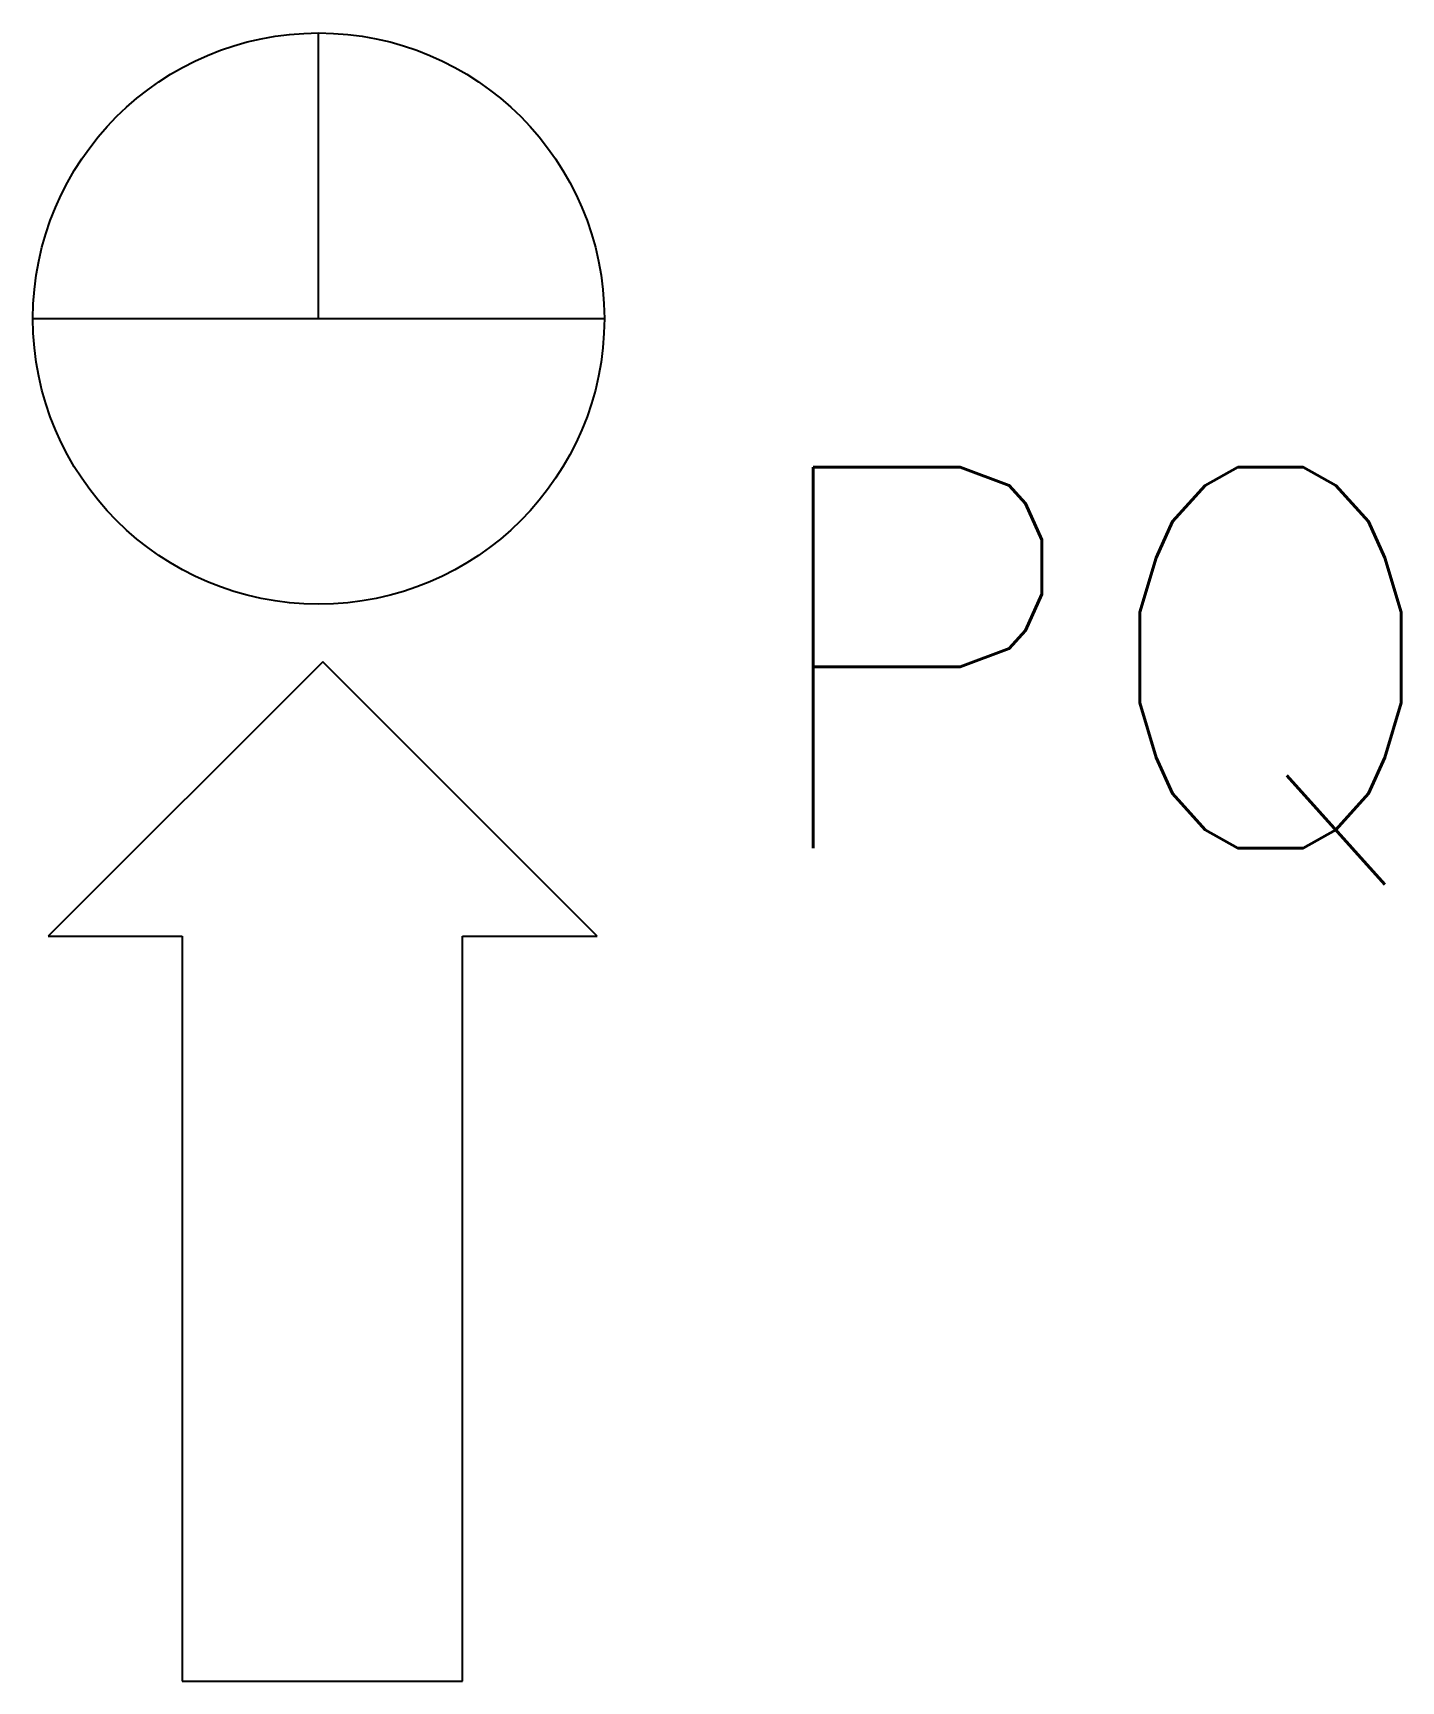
# Model space of a CAD drawing. Header units: millimetres. Extents: x -60.992 to -60.274, y 60.908 to 61.773.
import ezdxf

# ---------------------------------------------------------------- set-up
doc = ezdxf.new("R2010")
doc.units = ezdxf.units.MM
doc.header["$LTSCALE"] = 10
doc.layers.add('Inc_símbolos', color=2, linetype='Continuous')
doc.styles.add('r80', font='romans.shx')

msp = doc.modelspace()

# ---------------------------------------------------------------- linework, layer by layer
at = {"layer": 'Inc_símbolos', "color": 2, "linetype": 'Continuous'}
for p, q in [((-60.84216, 61.62348), (-60.84216, 61.77348)), ((-60.99216, 61.62348), (-60.69216, 61.62348))]:
    msp.add_line(p, q, dxfattribs=at)
at = {"layer": 'Inc_símbolos', "color": 2}
for p, q in [((-60.84, 61.44333), (-60.98416, 61.29918)), ((-60.69585, 61.29918), (-60.84, 61.44333)), ((-60.98416, 61.29918), (-60.91379, 61.29918)), ((-60.91379, 61.29918), (-60.91379, 60.90804)), ((-60.7666, 60.90804), (-60.7666, 61.29918)), ((-60.7666, 61.29918), (-60.69585, 61.29918)), ((-60.91379, 60.90804), (-60.7666, 60.90804))]:
    msp.add_line(p, q, dxfattribs=at)
at = {"layer": 'Inc_símbolos', "color": 3, "linetype": 'Continuous'}
msp.add_circle((-60.84216, 61.62348), 0.15, dxfattribs=at)

# ---------------------------------------------------------------- texts
at = {"layer": 'Inc_símbolos', "color": 2, "style": 'r80'}
msp.add_text('PQ', height=0.2, dxfattribs=at).set_placement((-60.61674, 61.34545))

doc.saveas('drawing.dxf')
